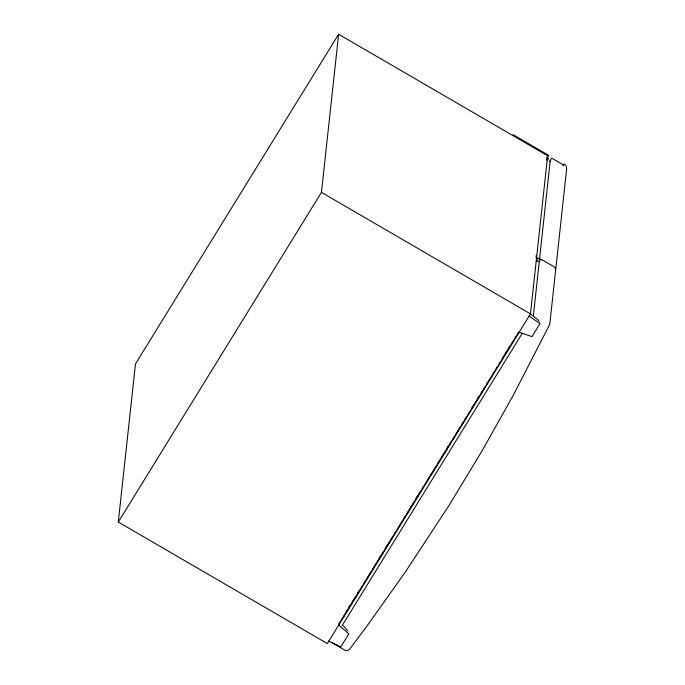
<?xml version="1.0" encoding="UTF-8"?>
<svg xmlns="http://www.w3.org/2000/svg" width="685" height="685" viewBox="0 0 685 685"><rect width="100%" height="100%" fill="white"/><g stroke="black" fill="none" stroke-linecap="round" stroke-linejoin="round"><path stroke-width="1.03" d="M118.299 522.047L135.476 363.923L338.63 34.25L547.64 155.769L530.464 313.884L327.31 643.566L118.299 522.047L321.453 192.365L338.63 34.25M338.784 624.103L338.733 624.557L518.596 332.679M536.021 257.277L536.218 255.445M537.519 258.305L536.321 261.636M533.444 315.16L539.232 261.893L536.809 260.48M539.566 258.853L550.192 160.992M555.74 269.316L566.701 168.416L565.938 165.213L563.918 164.04L563.798 165.162L551.673 158.124L549.438 161.746M546.972 157.499L548.385 155.187L512.996 134.611M546.767 158.312L548.402 155.649M547.306 160.376L548.394 158.62M562.796 165.856L563.918 164.04M539.035 261.756L540.713 259.024L554.85 267.244L555.621 270.447L549.772 324.279L513.356 395.108L482.137 450.721L449.095 505.342L405.28 572.112L368.273 624.258L349.127 649.885L345.856 650.75L331.72 642.53M346.122 611.833L347.235 610.018M348.922 607.287L350.044 605.471M352.278 601.832L353.4 600.017M357.887 592.739L359.565 590.016M379.738 557.282L380.86 555.458M385.338 548.188L387.025 545.457M410.555 507.268L411.676 505.453M416.155 498.175L417.841 495.443M441.371 457.255L442.493 455.439M446.971 448.161L448.658 445.438M472.188 407.25L473.309 405.426M477.796 398.156L479.474 395.425M503.004 357.236L504.126 355.421M505.247 353.597L506.926 350.874M508.612 348.143L510.291 345.411M339.349 623.196L340.471 621.381M341.584 619.557L343.827 615.926M344.949 614.102L352.792 601.379M353.914 599.555L356.157 595.916M357.279 594.101L358.957 591.369M360.635 588.646L362.322 585.915M363.435 584.099L365.122 581.368M366.8 578.645L371.287 571.367M372.4 569.552L374.644 565.913M375.765 564.097L383.609 551.365M384.73 549.55L386.974 545.911M388.095 544.087L389.774 541.364M390.895 539.54L393.139 535.91M394.26 534.086L395.939 531.363M397.617 528.632L402.104 521.353M403.225 519.538L405.46 515.899M406.582 514.084L414.425 501.351M415.547 499.536L417.79 495.897M418.912 494.082L420.59 491.351M421.712 489.535L423.955 485.896M425.077 484.081L429.555 476.803M430.677 474.988L432.92 471.349M434.042 469.525L435.72 466.802M437.398 464.07L441.885 456.801M443.007 454.977L445.241 451.346M446.363 449.523L448.05 446.8M449.728 444.068L451.406 441.337M452.528 439.522L454.206 436.79M455.893 434.067L460.371 426.789M461.493 424.974L463.736 421.335M464.858 419.52L466.536 416.788M468.215 414.065L469.901 411.334M471.58 408.602L472.701 406.787M473.823 404.972L476.066 401.333M477.18 399.509L478.866 396.786M480.545 394.055L482.223 391.332M483.345 389.508L485.031 386.785M486.71 384.054L491.188 376.784M492.31 374.96L494.553 371.321M495.675 369.506L497.353 366.783M499.04 364.052L500.718 361.32M502.396 358.597L503.518 356.774M504.639 354.958L506.883 351.319M508.005 349.504L509.683 346.773M511.361 344.05L513.039 341.318M514.161 339.503L515.848 336.772M517.526 334.049L518.648 332.225M342.115 625.653L522.227 333.372M340.83 646.854L348.879 633.788M532.065 336.515L540.122 323.44M519.11 332.191L531.577 336.498M328.749 641.117L340.368 646.794M537.562 257.877L541.064 259.915M321.453 192.365L530.464 313.884M530.147 313.619L538.367 320.16M529.06 316.05L539.694 323.32M338.69 624.977L348.485 633.616M343.194 625.756L346.524 629.267M346.927 629.78L347.766 631.099M538.667 320.563L539.052 321.239M547.854 158.081L546.776 159.836L547.923 158.055"/></g></svg>
